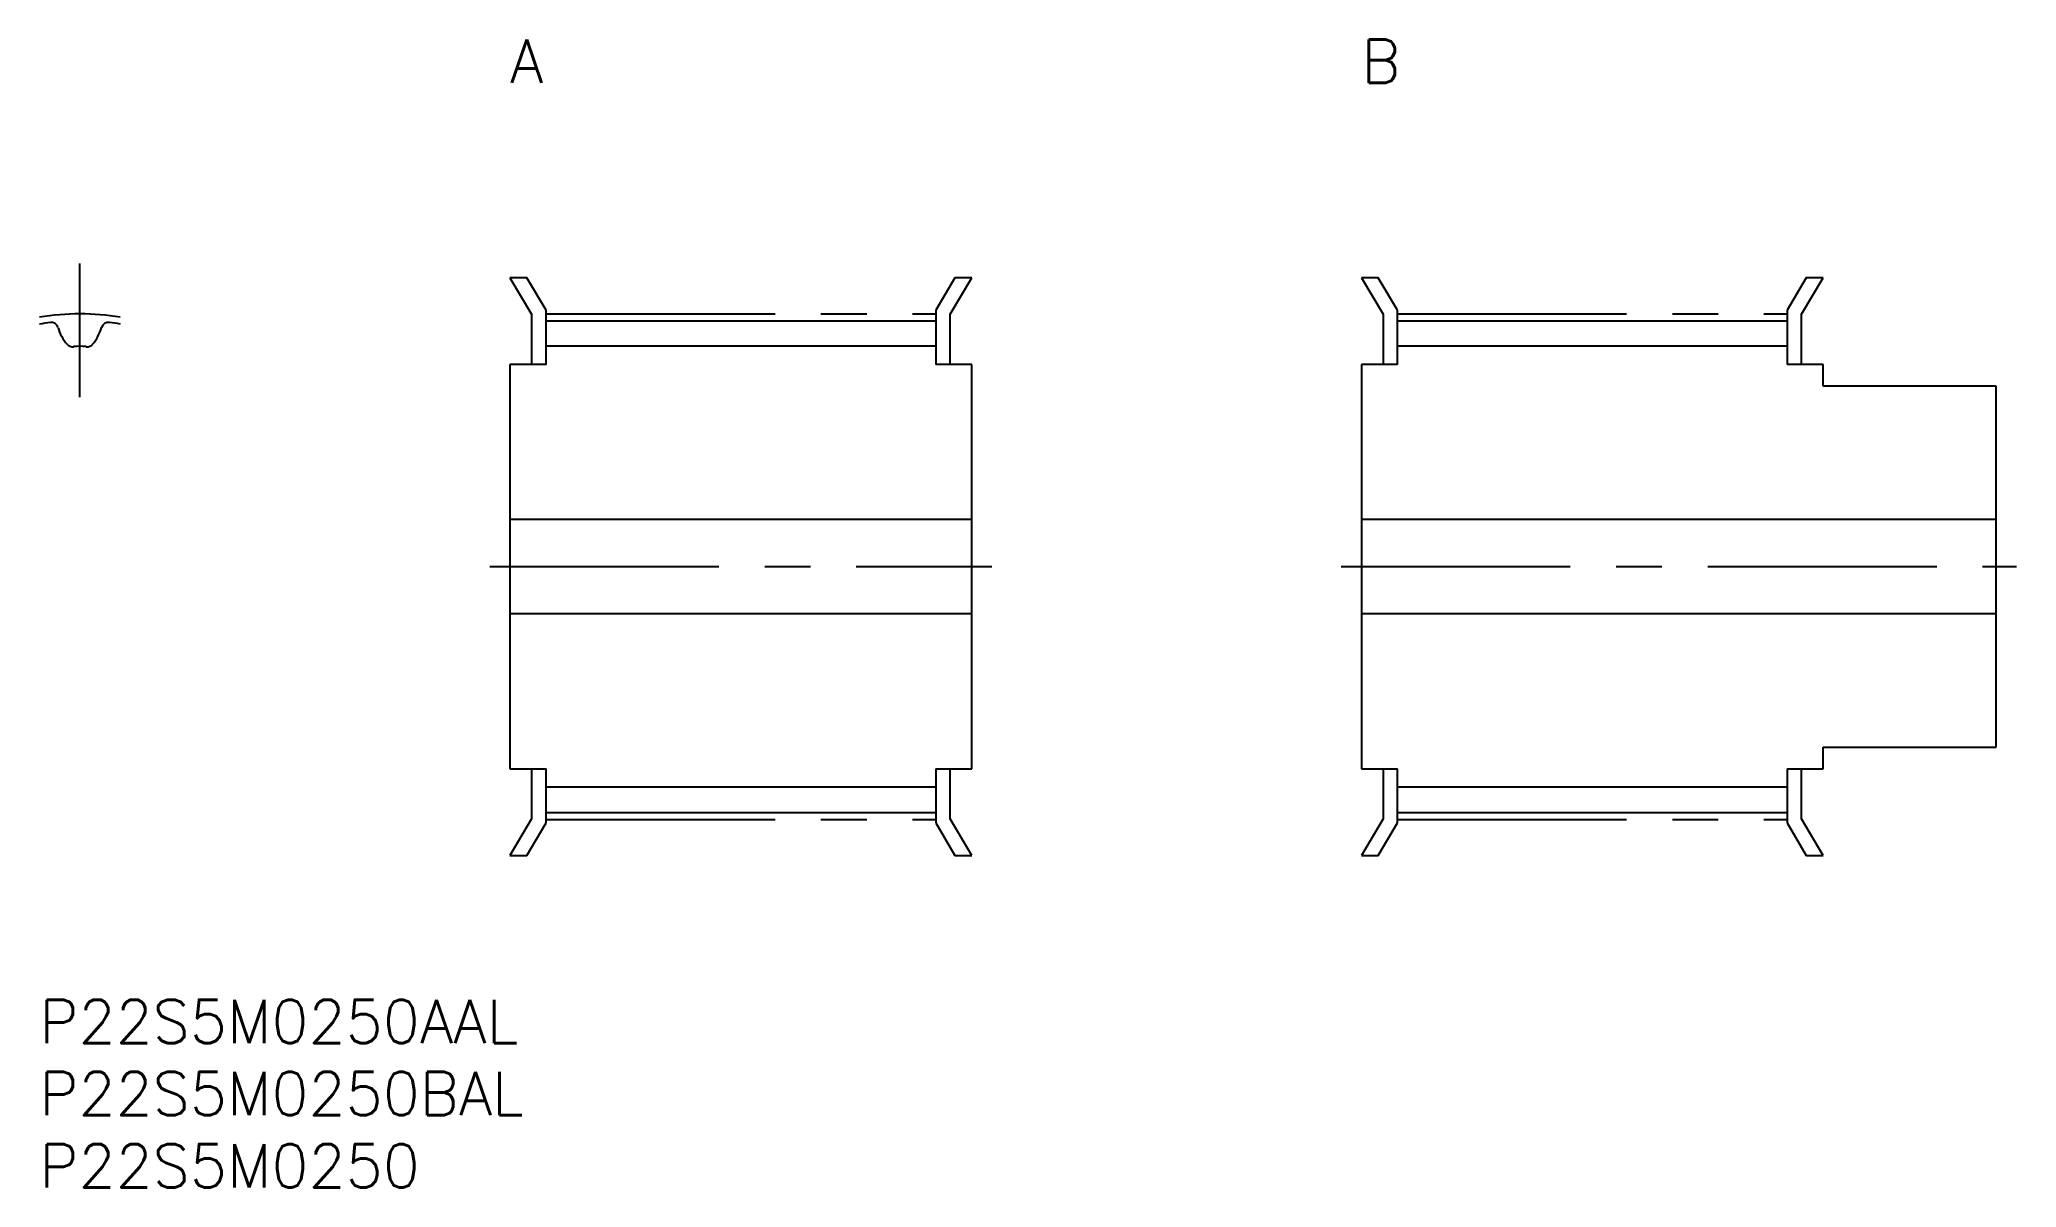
# Model space of a CAD drawing. Extents: x 0 to 137, y -13 to 66.
import ezdxf

# ---------------------------------------------------------------- set-up
doc = ezdxf.new("R2010")
doc.units = 0
doc.header["$LTSCALE"] = 0.5
doc.linetypes.add('CENTER', pattern=[50.8, 31.75, -6.35, 6.35, -6.35])
for name, color, linetype in [('MSM_CENTER', 1, 'CENTER'), ('MSM_CONTINUOUS', 7, 'CONTINUOUS'), ('MSM_PART_NUMBER', 7, 'CONTINUOUS')]:
    doc.layers.add(name, color=color, linetype=linetype)
doc.styles.get("Standard").update_dxf_attribs({"font": 'txt.shx', "height": 1, "bigfont": 'bigfont.shx'})

# ---------------------------------------------------------------- blocks, each defined once
blk = doc.blocks.new('*U36')
at = {"layer": 'MSM_PART_NUMBER'}
blk.add_text('A', height=3, dxfattribs=at).set_placement((32.6, 63.5))
blk = doc.blocks.new('*U37')
at = {"layer": 'MSM_PART_NUMBER'}
blk.add_text('B', height=3, dxfattribs=at).set_placement((91.6, 63.5))
blk = doc.blocks.new('*U38')
at = {"layer": 'MSM_PART_NUMBER'}
blk.add_text('P22S5M0250', height=3, dxfattribs=at).set_placement((0, -13))
blk = doc.blocks.new('*U39')
at = {"layer": 'MSM_PART_NUMBER'}
blk.add_text('P22S5M0250BAL', height=3, dxfattribs=at).set_placement((0, -8))
blk = doc.blocks.new('*U40')
at = {"layer": 'MSM_PART_NUMBER'}
blk.add_text('P22S5M0250AAL', height=3, dxfattribs=at).set_placement((0, -3))

msp = doc.modelspace()

# ---------------------------------------------------------------- linework, layer by layer
at = {"layer": 'MSM_CENTER'}
for p, q in [((2.8, 41.74), (2.8, 51)), ((35.1, 47.5), (62.1, 47.5)), ((94.1, 47.5), (121.1, 47.5)), ((31.2, 30), (66, 30)), ((90.2, 30), (137, 30)), ((35.1, 12.49), (62.1, 12.49)), ((94.1, 12.49), (121.1, 12.49))]:
    msp.add_line(p, q, dxfattribs=at)
msp.add_arc((2.8, 30), 17.5, 80.8015, 99.1985, dxfattribs=at)
at = {"layer": 'MSM_CONTINUOUS'}
for p, q in [((33.76, 50), (32.6, 50)), ((32.6, 50), (34.1, 47.48)), ((35.1, 47.75), (33.76, 50)), ((63.43, 50), (62.1, 47.75)), ((63.1, 47.48), (64.6, 50)), ((64.6, 50), (63.43, 50)), ((92.76, 50), (91.6, 50)), ((91.6, 50), (93.1, 47.48)), ((94.1, 47.75), (92.76, 50)), ((122.43, 50), (121.1, 47.75)), ((122.1, 47.48), (123.6, 50)), ((123.6, 50), (122.43, 50)), ((34.1, 47.48), (34.1, 44)), ((35.1, 44), (35.1, 47.75)), ((35.1, 47.03), (62.1, 47.03)), ((62.1, 47.75), (62.1, 44)), ((63.1, 44), (63.1, 47.48)), ((93.1, 47.48), (93.1, 44)), ((94.1, 44), (94.1, 47.75)), ((94.1, 47.03), (121.1, 47.03)), ((121.1, 47.75), (121.1, 44)), ((122.1, 44), (122.1, 47.48)), ((62.1, 45.26), (35.1, 45.26)), ((121.1, 45.26), (94.1, 45.26)), ((32.6, 44), (32.6, 16)), ((35.1, 44), (32.6, 44)), ((64.6, 44), (62.1, 44)), ((64.6, 16), (64.6, 44)), ((91.6, 44), (91.6, 16)), ((94.1, 44), (91.6, 44)), ((123.6, 44), (121.1, 44)), ((123.6, 42.5), (123.6, 44)), ((135.6, 42.5), (123.6, 42.5)), ((135.6, 17.5), (135.6, 42.5)), ((64.6, 33.25), (32.6, 33.25)), ((135.6, 33.25), (91.6, 33.25)), ((32.6, 26.75), (64.6, 26.75)), ((91.6, 26.75), (135.6, 26.75)), ((123.6, 16), (123.6, 17.5)), ((123.6, 17.5), (135.6, 17.5)), ((32.6, 16), (35.1, 16)), ((34.1, 16), (34.1, 12.52)), ((35.1, 12.25), (35.1, 16)), ((62.1, 16), (62.1, 12.25)), ((62.1, 16), (64.6, 16)), ((63.1, 12.52), (63.1, 16)), ((91.6, 16), (94.1, 16)), ((93.1, 16), (93.1, 12.52)), ((94.1, 12.25), (94.1, 16)), ((121.1, 16), (121.1, 12.25)), ((121.1, 16), (123.6, 16)), ((122.1, 12.52), (122.1, 16)), ((35.1, 14.74), (62.1, 14.74)), ((94.1, 14.74), (121.1, 14.74)), ((34.1, 12.52), (32.6, 10)), ((35.1, 12.97), (62.1, 12.97)), ((64.6, 10), (63.1, 12.52)), ((93.1, 12.52), (91.6, 10)), ((94.1, 12.97), (121.1, 12.97)), ((123.6, 10), (122.1, 12.52)), ((33.76, 10), (35.1, 12.25)), ((62.1, 12.25), (63.43, 10)), ((92.76, 10), (94.1, 12.25)), ((121.1, 12.25), (122.43, 10)), ((32.6, 10), (33.76, 10)), ((63.43, 10), (64.6, 10)), ((91.6, 10), (92.76, 10)), ((122.43, 10), (123.6, 10))]:
    msp.add_line(p, q, dxfattribs=at)
for centre, radius, start, end in [((2.8, 30), 17.02, 96.9034, 99.4602), ((0.81, 46.41), 0.5, 16.9381, 96.9034), ((4.78, 46.41), 0.5, 83.0966, 163.0619), ((2.8, 30), 17.03, 80.5398, 83.0966), ((4.42, 47.5), 3.28, 196.9381, 219.991), ((2.3, 45.72), 0.5, 219.991, 277.6274), ((2.8, 41.98), 3.28, 82.3726, 97.6274), ((3.3, 45.72), 0.5, 262.3726, 320.009), ((1.17, 47.5), 3.27, 320.009, 343.0619)]:
    msp.add_arc(centre, radius, start, end, dxfattribs=at)

# ---------------------------------------------------------------- block references
for name in ['*U36', '*U37', '*U40', '*U39', '*U38']:
    msp.add_blockref(name, (0, 0), dxfattribs=at)

doc.saveas('drawing.dxf')
